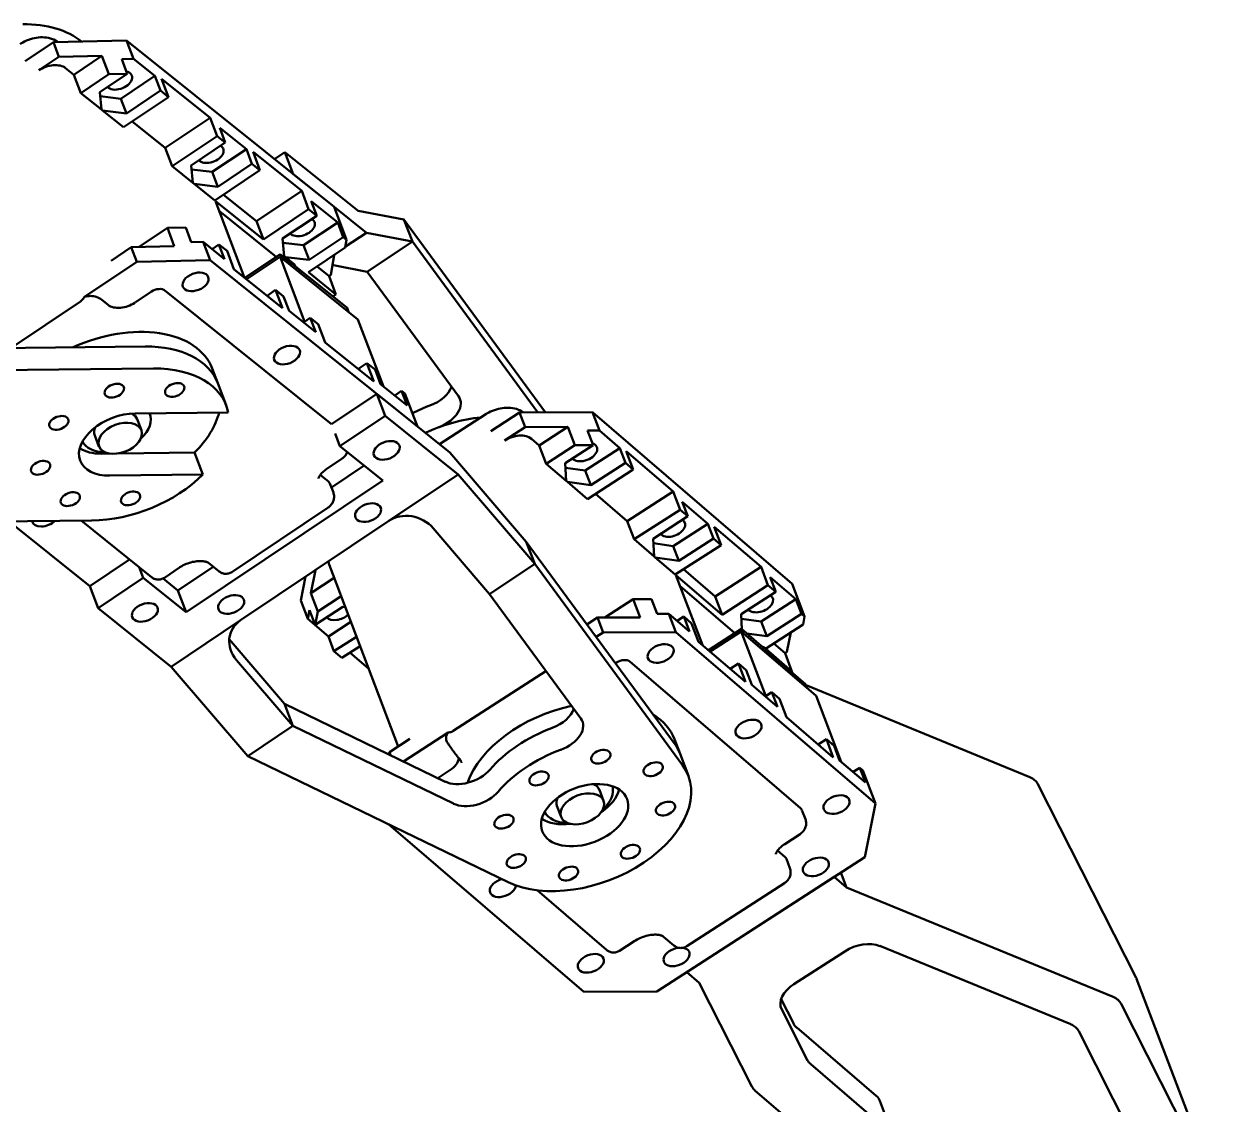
# Model space of a CAD drawing. Header units: millimetres. Extents: x 36 to 476, y 82 to 626.
# Drawn here: x 357 to 475.7, y 397.8 to 505.1 of the extents above; entities that cross this region are included whole.
import ezdxf

# ---------------------------------------------------------------- set-up
doc = ezdxf.new("R2010")
doc.units = ezdxf.units.MM
doc.header["$LTSCALE"] = 1.2
doc.layers.add('Visible (ISO)', color=7, linetype='Continuous', lineweight=50)

msp = doc.modelspace()

# ---------------------------------------------------------------- linework, layer by layer
at = {"layer": 'Visible (ISO)'}
for p, q in [((359.92, 503.28), (357.12, 501.41)), ((359.92, 503.28), (367.19, 503.45)), ((360.47, 501.83), (359.92, 503.28)), ((367.88, 501.63), (367.19, 503.45)), ((367.19, 503.45), (387.78, 486.93)), ((358.47, 500.49), (360.47, 501.83)), ((360.47, 501.83), (364.74, 501.93)), ((364.74, 501.93), (361.95, 500.05)), ((364.74, 501.93), (365.43, 500.11)), ((367.88, 501.63), (366.7, 501.61)), ((367.25, 500.15), (366.7, 501.61)), ((367.88, 501.63), (370, 499.93)), ((361.95, 500.05), (361.13, 500.7)), ((361.95, 500.05), (362.64, 498.23)), ((362.64, 498.23), (365.43, 500.11)), ((364.53, 498.33), (367.25, 500.15)), ((365.43, 500.11), (367.25, 500.15)), ((366.62, 497.66), (370, 499.93)), ((370, 499.93), (370.55, 498.48)), ((371.35, 497.83), (370.66, 499.65)), ((370.66, 499.65), (375.49, 495.78)), ((364.7, 496.58), (362.64, 498.23)), ((364.53, 498.33), (364.7, 496.58)), ((364.57, 497.91), (366.62, 497.66)), ((367.17, 496.21), (366.62, 497.66)), ((371.35, 497.83), (366.88, 494.83)), ((370.55, 498.48), (367.17, 496.21)), ((370.55, 498.48), (371.35, 497.83)), ((364.81, 496.49), (364.7, 496.58)), ((364.81, 496.49), (367.17, 496.21)), ((366.88, 494.83), (364.81, 496.49)), ((371.01, 492.78), (367.74, 495.41)), ((375.49, 495.78), (371.01, 492.78)), ((375.49, 495.78), (376.18, 493.96)), ((371.7, 490.96), (376.18, 493.96)), ((376.18, 493.96), (376.98, 493.32)), ((376.98, 493.32), (376.43, 494.77)), ((376.43, 494.77), (379.07, 492.66)), ((371.7, 490.96), (371.01, 492.78)), ((373.6, 491.05), (376.98, 493.32)), ((375.69, 490.39), (379.07, 492.66)), ((379.07, 492.66), (379.62, 491.2)), ((380.42, 490.56), (379.73, 492.38)), ((379.73, 492.38), (384.56, 488.51)), ((382.9, 492.37), (381.87, 491.68)), ((383.72, 490.19), (382.9, 492.37)), ((390.15, 486.55), (382.9, 492.37)), ((373.77, 489.3), (371.7, 490.96)), ((373.6, 491.05), (373.77, 489.3)), ((373.64, 490.63), (375.69, 490.39)), ((376.24, 488.93), (375.69, 490.39)), ((380.42, 490.56), (375.94, 487.56)), ((379.62, 491.2), (376.24, 488.93)), ((379.62, 491.2), (380.42, 490.56)), ((373.88, 489.21), (373.77, 489.3)), ((373.88, 489.21), (376.24, 488.93)), ((375.94, 487.56), (373.88, 489.21)), ((383.72, 490.19), (383.72, 490.19)), ((386.12, 488.26), (383.72, 490.19)), ((380.08, 485.5), (376.8, 488.13)), ((384.56, 488.51), (380.08, 485.5)), ((384.56, 488.51), (385.25, 486.69)), ((378.9, 479.89), (376.01, 487.5)), ((376.01, 487.5), (380.77, 483.68)), ((380.77, 483.68), (385.25, 486.69)), ((385.25, 486.69), (386.05, 486.05)), ((386.05, 486.05), (385.49, 487.5)), ((385.49, 487.5), (388.13, 485.38)), ((387.78, 486.93), (389.02, 483.66)), ((390.98, 484.36), (387.78, 486.93)), ((382.04, 481.95), (376.39, 486.49)), ((380.77, 483.68), (380.08, 485.5)), ((382.66, 483.78), (386.05, 486.05)), ((394.71, 485.67), (390.15, 486.55)), ((408.76, 466.52), (394.71, 485.67)), ((395.54, 483.49), (394.71, 485.67)), ((368.43, 482.96), (371.23, 484.83)), ((371.23, 484.83), (373.05, 484.87)), ((371.92, 483.01), (371.23, 484.83)), ((373.05, 484.87), (373.6, 483.42)), ((384.75, 483.11), (388.13, 485.38)), ((388.13, 485.38), (388.69, 483.93)), ((388.91, 482.98), (390.98, 484.36)), ((390.98, 484.36), (395.54, 483.49)), ((374.78, 483.45), (373.6, 483.42)), ((374.78, 483.45), (376.9, 481.74)), ((374.78, 483.45), (375.47, 481.63)), ((376.35, 483.2), (375.66, 482.74)), ((376.35, 483.2), (377.15, 482.56)), ((376.9, 481.74), (376.35, 483.2)), ((382.66, 483.78), (382.83, 482.03)), ((382.7, 483.36), (384.75, 483.11)), ((385.3, 481.66), (384.75, 483.11)), ((388.69, 483.93), (385.3, 481.66)), ((388.69, 483.93), (389.02, 483.66)), ((389.02, 483.66), (388.89, 482.89)), ((395.54, 483.49), (391.06, 480.48)), ((395.54, 483.49), (407.99, 466.51)), ((367.64, 482.91), (365.64, 481.57)), ((367.64, 482.91), (371.92, 483.01)), ((368.19, 481.46), (367.64, 482.91)), ((368.44, 482.93), (368.43, 482.96)), ((377.15, 482.56), (377.84, 480.74)), ((382.44, 482.23), (378.93, 479.87)), ((382.41, 481.97), (379.08, 479.74)), ((390.14, 475.76), (382.41, 481.97)), ((384.84, 475.54), (382.41, 481.97)), ((389.07, 476.91), (382.44, 482.23)), ((382.44, 482.23), (382.6, 481.81)), ((382.76, 481.97), (382.83, 482.03)), ((382.94, 481.94), (382.83, 482.03)), ((382.83, 482.03), (382.9, 481.86)), ((383.69, 481.34), (382.94, 481.94)), ((385.3, 481.66), (382.94, 481.94)), ((388.89, 482.89), (385.23, 480.43)), ((387.78, 482.14), (387.45, 480.18)), ((363.02, 477.99), (368.19, 481.46)), ((368.19, 481.46), (375.47, 481.63)), ((375.47, 481.63), (394.4, 466.44)), ((377.84, 480.74), (382.66, 476.87)), ((387.27, 480.05), (386.09, 481)), ((391.06, 480.48), (387.7, 481.13)), ((385.23, 480.43), (387.96, 478.24)), ((387.45, 480.18), (387.27, 480.05)), ((387.27, 480.05), (387.96, 478.24)), ((391.06, 480.48), (400.11, 468.14)), ((369.66, 478.52), (368.02, 477.42)), ((387.52, 465.36), (370.99, 478.62)), ((381.12, 478.11), (381.97, 478.68)), ((381.97, 478.68), (382.77, 478.04)), ((382.66, 476.87), (381.97, 478.68)), ((355.71, 472.91), (362.61, 477.53)), ((365.35, 477.2), (364.72, 477.7)), ((370.61, 477.85), (370.61, 477.85)), ((382.77, 478.04), (383.33, 476.59)), ((387.96, 478.24), (387.66, 478.04)), ((383.33, 476.59), (385.97, 474.47)), ((389.07, 476.91), (389.22, 476.5)), ((385.41, 475.92), (384.73, 475.46)), ((385.41, 475.92), (386.21, 475.28)), ((385.97, 474.47), (385.41, 475.92)), ((386.21, 475.28), (386.9, 473.46)), ((392.67, 469.09), (390.14, 475.76)), ((369.02, 473.06), (349.24, 472.83)), ((386.9, 473.46), (391.73, 469.59)), ((390.24, 470.87), (391.04, 471.41)), ((391.73, 469.59), (391.04, 471.41)), ((391.04, 471.41), (391.84, 470.77)), ((347.31, 470.62), (369.84, 470.88)), ((375.69, 470.87), (376.24, 469.41)), ((390.29, 470.75), (390.24, 470.87)), ((391.84, 470.77), (392.39, 469.31)), ((377.07, 467.23), (376.24, 469.41)), ((392.39, 469.31), (395.03, 467.19)), ((387.52, 465.36), (392, 468.36)), ((392, 468.36), (392.83, 466.18)), ((392, 468.36), (399.25, 462.54)), ((394.48, 468.65), (393.79, 468.19)), ((394.48, 468.65), (394.81, 468.38)), ((395.03, 467.19), (394.48, 468.65)), ((396.05, 465.11), (394.81, 468.38)), ((377.27, 466.52), (368.03, 466.42)), ((406.18, 466.51), (403.34, 464.67)), ((406.18, 466.51), (413.41, 466.54)), ((406.74, 465.05), (406.18, 466.51)), ((414.1, 464.72), (413.41, 466.54)), ((413.41, 466.54), (433.22, 449.51)), ((368.24, 465.84), (368.65, 464.75)), ((369.45, 466.43), (369.5, 466.32)), ((388.35, 463.18), (392.83, 466.18)), ((392.83, 466.18), (400.08, 460.36)), ((398.23, 463.36), (402.83, 466.34)), ((364.03, 464.24), (364.44, 463.15)), ((387.88, 464.42), (388.35, 463.18)), ((404.7, 463.74), (406.74, 465.05)), ((406.74, 465.05), (410.98, 465.07)), ((410.98, 465.07), (408.14, 463.23)), ((410.98, 465.07), (411.67, 463.25)), ((414.1, 464.72), (412.92, 464.72)), ((413.48, 463.26), (412.92, 464.72)), ((414.1, 464.72), (416.14, 462.97)), ((392.62, 459.75), (388.35, 463.18)), ((408.14, 463.23), (407.36, 463.91)), ((408.14, 463.23), (408.83, 461.41)), ((408.83, 461.41), (411.67, 463.25)), ((410.71, 461.47), (413.48, 463.26)), ((411.67, 463.25), (413.48, 463.26)), ((412.7, 460.74), (416.14, 462.97)), ((416.14, 462.97), (416.69, 461.51)), ((365.5, 462.43), (364.7, 462.42)), ((373.93, 462.53), (366.37, 462.44)), ((374.76, 460.35), (373.93, 462.53)), ((387.06, 460.92), (388.56, 461.93)), ((406.85, 453.66), (399.25, 462.54)), ((417.46, 460.85), (416.77, 462.67)), ((416.77, 462.67), (421.41, 458.68)), ((387.51, 459.06), (390.76, 461.24)), ((410.82, 459.71), (408.83, 461.41)), ((410.71, 461.47), (410.82, 459.71)), ((410.74, 461.02), (412.7, 460.74)), ((413.25, 459.29), (412.7, 460.74)), ((417.46, 460.85), (412.91, 457.91)), ((416.69, 461.51), (413.25, 459.29)), ((416.69, 461.51), (417.46, 460.85)), ((365.53, 460.24), (374.76, 460.35)), ((373.1, 446.67), (392.62, 459.75)), ((387.22, 459.65), (386.4, 460.31)), ((387.35, 459.47), (387.7, 458.56)), ((400.08, 460.36), (393.2, 455.75)), ((400.08, 460.36), (407.68, 451.48)), ((410.92, 459.62), (410.82, 459.71)), ((410.92, 459.62), (413.25, 459.29)), ((412.91, 457.91), (410.92, 459.62)), ((416.86, 455.73), (413.72, 458.43)), ((421.41, 458.68), (416.86, 455.73)), ((421.41, 458.68), (422.1, 456.86)), ((377.63, 450.67), (387.19, 457.08)), ((422.87, 456.2), (422.32, 457.65)), ((422.32, 457.65), (424.86, 455.47)), ((417.55, 453.92), (422.1, 456.86)), ((419.44, 453.97), (422.87, 456.2)), ((422.1, 456.86), (422.87, 456.2)), ((363.72, 455.78), (343.24, 455.55)), ((363.53, 449.27), (355.53, 455.69)), ((362.67, 455.77), (369.66, 450.16)), ((393.2, 455.75), (378.49, 445.88)), ((403.2, 448.48), (397.6, 455.02)), ((417.55, 453.92), (416.86, 455.73)), ((421.43, 453.25), (424.86, 455.47)), ((424.86, 455.47), (425.41, 454.01)), ((426.18, 453.35), (425.5, 455.17)), ((425.5, 455.17), (430.14, 451.18)), ((406.85, 453.66), (407.68, 451.48)), ((421.53, 433.66), (406.85, 453.66)), ((419.54, 452.21), (417.55, 453.92)), ((419.44, 453.97), (419.54, 452.21)), ((419.46, 453.52), (421.43, 453.25)), ((425.41, 454.01), (421.98, 451.79)), ((425.41, 454.01), (426.18, 453.35)), ((421.98, 451.79), (421.43, 453.25)), ((426.18, 453.35), (421.63, 450.41)), ((363.53, 449.27), (367.47, 451.91)), ((368.84, 450.09), (368.44, 451.14)), ((370.93, 450.1), (372.43, 451.11)), ((372.28, 448.85), (375.78, 451.2)), ((375.32, 451.57), (376.36, 450.73)), ((387.28, 451.42), (394.14, 433.35)), ((407.68, 451.48), (403.2, 448.48)), ((407.68, 451.48), (422.35, 431.48)), ((419.65, 452.12), (419.54, 452.21)), ((419.65, 452.12), (421.98, 451.79)), ((421.63, 450.41), (419.65, 452.12)), ((430.14, 451.18), (425.59, 448.24)), ((430.14, 451.18), (430.83, 449.36)), ((364.36, 447.09), (368.84, 450.09)), ((368.84, 450.09), (373.1, 446.67)), ((370.8, 450.03), (372.28, 448.85)), ((384.48, 447.83), (384.95, 450.21)), ((385.47, 448.57), (385.93, 450.87)), ((387.79, 450.08), (385.47, 448.57)), ((424.32, 443.43), (421.7, 450.35)), ((421.7, 450.35), (426.28, 446.42)), ((425.59, 448.24), (422.45, 450.94)), ((431.6, 448.7), (431.05, 450.15)), ((431.05, 450.15), (433.59, 447.97)), ((363.53, 449.27), (364.36, 447.09)), ((372.28, 448.85), (373.1, 446.67)), ((427.53, 444.6), (422.11, 449.26)), ((426.28, 446.42), (430.83, 449.36)), ((428.16, 446.48), (431.6, 448.7)), ((430.83, 449.36), (431.6, 448.7)), ((433.22, 449.51), (434.46, 446.24)), ((384.48, 447.83), (385.17, 446.01)), ((386.16, 446.75), (385.47, 448.57)), ((386.16, 446.75), (388.48, 448.26)), ((403.2, 448.48), (412.26, 436.14)), ((414.63, 446.14), (417.46, 447.97)), ((417.46, 447.97), (419.27, 447.98)), ((418.15, 446.16), (417.46, 447.97)), ((419.27, 447.98), (419.82, 446.53)), ((426.28, 446.42), (425.59, 448.24)), ((430.15, 445.75), (433.59, 447.97)), ((433.59, 447.97), (434.14, 446.51)), ((371.61, 441.27), (364.36, 447.09)), ((385.34, 446.88), (385.17, 446.01)), ((385.34, 446.88), (385.89, 445.42)), ((388.65, 447.21), (385.89, 445.42)), ((385.89, 445.42), (386.16, 446.75)), ((388.89, 447.18), (388.65, 447.21)), ((421, 446.53), (419.82, 446.53)), ((421, 446.53), (423.04, 444.78)), ((421, 446.53), (421.68, 444.71)), ((428.16, 446.48), (428.25, 444.97)), ((434.14, 446.51), (430.7, 444.29)), ((434.14, 446.51), (434.46, 446.24)), ((378.49, 445.88), (371.61, 441.27)), ((387.21, 444.26), (385.17, 446.01)), ((387.21, 444.26), (389.45, 445.71)), ((413.91, 446.14), (412.87, 445.46)), ((413.91, 446.14), (418.15, 446.16)), ((414.46, 444.68), (413.91, 446.14)), ((422.48, 446.24), (421.83, 445.81)), ((422.48, 446.24), (423.25, 445.57)), ((423.04, 444.78), (422.48, 446.24)), ((423.25, 445.57), (423.94, 443.75)), ((428.19, 446.02), (430.15, 445.75)), ((430.7, 444.29), (430.15, 445.75)), ((434.31, 445.46), (430.58, 443.05)), ((434.46, 446.24), (434.31, 445.46)), ((382.86, 437.57), (377.37, 443.99)), ((387.76, 442.8), (387.21, 444.26)), ((390, 444.25), (387.76, 442.8)), ((413.77, 444.23), (414.46, 444.68)), ((414.46, 444.68), (421.68, 444.71)), ((421.68, 444.71), (441.5, 427.69)), ((428.19, 445.03), (424.92, 442.91)), ((428.17, 444.78), (425.08, 442.78)), ((435.61, 438.38), (428.17, 444.78)), ((430.61, 438.35), (428.17, 444.78)), ((434.56, 439.55), (428.19, 445.03)), ((428.19, 445.03), (428.33, 444.64)), ((430.7, 444.29), (428.72, 444.57)), ((433.1, 444.68), (432.71, 442.73)), ((388.53, 442.14), (387.76, 442.8)), ((390.35, 443.32), (388.53, 442.14)), ((423.94, 443.75), (428.59, 439.76)), ((430.34, 443.26), (430.28, 443.23)), ((430.38, 443.14), (430.34, 443.26)), ((433.21, 440.79), (430.34, 443.26)), ((430.58, 443.05), (433.21, 440.79)), ((432.52, 442.61), (431.4, 443.58)), ((432.71, 442.73), (432.52, 442.61)), ((378.09, 441.93), (383.69, 435.39)), ((391.21, 441.06), (389.34, 442.67)), ((415.81, 441.69), (415.69, 441.61)), ((434.07, 427.22), (417.13, 441.77)), ((427.08, 441.06), (427.9, 441.58)), ((427.9, 441.58), (428.67, 440.92)), ((428.59, 439.76), (427.9, 441.58)), ((432.52, 442.61), (433.21, 440.79)), ((379.21, 432.39), (371.61, 441.27)), ((399.6, 434.89), (408.79, 440.83)), ((428.67, 440.92), (429.22, 439.46)), ((433.21, 440.79), (433.21, 440.79)), ((433.26, 440.67), (433.21, 440.79)), ((429.22, 439.46), (431.76, 437.28)), ((434.56, 439.55), (434.71, 439.17)), ((456.8, 430.3), (434.61, 439.42)), ((431.21, 438.74), (430.56, 438.32)), ((431.21, 438.74), (431.98, 438.07)), ((431.76, 437.28), (431.21, 438.74)), ((431.98, 438.07), (432.67, 436.26)), ((438.1, 431.83), (435.61, 438.38)), ((382.86, 437.57), (398.81, 429.85)), ((382.86, 437.57), (383.69, 435.39)), ((432.67, 436.26), (437.31, 432.26)), ((383.69, 435.39), (379.21, 432.39)), ((399.64, 427.67), (383.69, 435.39)), ((394.65, 431.87), (399.08, 434.73)), ((395.3, 434.1), (393.27, 432.79)), ((421.55, 434.07), (422.1, 432.61)), ((435.81, 433.56), (436.62, 434.08)), ((435.81, 433.55), (435.81, 433.56)), ((437.31, 432.26), (436.62, 434.08)), ((436.62, 434.08), (437.39, 433.42)), ((437.39, 433.42), (437.94, 431.97)), ((405.05, 419.88), (379.21, 432.39)), ((393.22, 432.56), (393.27, 432.79)), ((393.27, 432.79), (393.38, 432.48)), ((422.1, 432.61), (422.93, 430.43)), ((399.27, 430.99), (398.06, 430.21)), ((437.94, 431.97), (440.49, 429.78)), ((439.93, 431.24), (439.28, 430.82)), ((439.93, 431.24), (440.25, 430.96)), ((440.49, 429.78), (439.93, 431.24)), ((441.5, 427.69), (440.25, 430.96)), ((414.1, 429.04), (414.51, 427.95)), ((467.36, 410.39), (457.6, 429.62)), ((409.89, 427.44), (410.3, 426.35)), ((441.5, 427.69), (440.43, 422.36)), ((434.54, 426.13), (434.19, 427.04)), ((412.56, 408.98), (393.22, 425.6)), ((432.49, 423.66), (434.02, 424.65)), ((432.53, 422.36), (431.78, 423.01)), ((440.43, 422.36), (419.79, 409.01)), ((432.66, 422.18), (433, 421.28)), ((437.4, 420.4), (422.77, 410.94)), ((437.4, 420.4), (438.63, 419.34)), ((438.63, 419.34), (438.07, 420.83)), ((407.92, 419.07), (414.81, 413.15)), ((422.77, 413.51), (432.48, 419.79)), ((438.63, 419.34), (465.08, 408.48)), ((420.47, 414.46), (421.48, 413.6)), ((416.1, 413.06), (417.62, 414.05)), ((460.87, 405.76), (441.93, 413.54)), ((438.44, 413), (433.41, 409.74)), ((424, 409.88), (422.77, 410.94)), ((429.23, 399.6), (424, 409.88)), ((475.69, 388.45), (467.41, 410.27)), ((419.79, 409.01), (412.56, 408.98)), ((433.38, 405.82), (432.14, 408.26)), ((432.19, 407.24), (434.76, 402.18)), ((465.87, 407.79), (475.64, 388.56)), ((441.56, 398.67), (433.7, 405.43)), ((472.09, 384.55), (461.67, 405.07)), ((435.08, 401.79), (442.94, 395.03)), ((438.06, 391.88), (429.54, 399.2)), ((443.31, 394.52), (441.93, 398.15))]:
    msp.add_line(p, q, dxfattribs=at)
for centre, major_axis, ratio, start_param, end_param in [((353.81, 497.52), (10.29, 3.9), 0.628217, 0.338961, 1.042904), ((359.53, 499.63), (1.87, 0.71), 0.628217, 0.354223, 1.92502), ((366.44, 499.49), (1.26, 0.48), 0.628217, 3.383126, 7.030352), ((375.51, 492.21), (1.26, 0.48), 0.628217, 3.383126, 6.750099), ((384.57, 484.94), (1.26, 0.48), 0.628217, 3.383126, 6.750099), ((382.09, 480.27), (1.87, 0.71), 0.628217, 0.042823, 0.354223), ((385.3, 479.52), (-2.65, -1.46), 0.271174, 3.457584, 3.525809), ((370.19, 478.09), (0.935, 0.355), 0.628217, 0.354223, 1.92502), ((366.95, 478.27), (-1.87, -0.71), 0.628217, 0.354223, 1.92502), ((365.4, 466.97), (10.29, 3.9), 0.628217, 0, 1.677225), ((365.95, 465.51), (10.29, 3.9), 0.628217, 0, 1.042904), ((365.95, 465.51), (10.29, 3.9), 0.628217, 0, 1.042904), ((366.78, 463.33), (10.29, 3.9), 0.628217, 6.176751, 7.32609), ((396.64, 468.97), (-2.81, -1.06), 0.628217, 1.564209, 2.650022), ((397.46, 466.79), (2.81, 1.06), 0.628217, 4.751287, 6.455569), ((365.95, 465.51), (-10.29, -3.9), 0.628217, 2.192243, 2.731274), ((399.67, 460.72), (10.29, 3.9), 0.628217, 1.564209, 1.737195), ((366.78, 463.33), (-4.21, -1.6), 0.628217, 4.184497, 7.32609), ((366.13, 465.04), (2.1, 0.8), 0.628217, 0, 0.538507), ((366.13, 465.04), (3.37, 1.28), 0.628217, 5.270122, 6.339573), ((400.5, 458.54), (-10.29, -3.9), 0.628217, 4.304869, 4.833152), ((366.13, 465.04), (-2.1, -0.8), 0.628217, 5.744679, 6.283185), ((405.73, 462.85), (1.87, 0.71), 0.628217, 0.329402, 1.900198), ((365.95, 465.51), (-4.21, -1.6), 0.628217, 0.425557, 1.042904), ((366.13, 465.04), (-3.37, -1.28), 0.628217, 0.056372, 1.013063), ((401.06, 457.08), (10.29, 3.9), 0.628217, 1.59442, 1.61038), ((412.59, 462.59), (1.26, 0.48), 0.628217, 3.373654, 6.94539), ((366.78, 463.33), (-10.29, -3.9), 0.628217, 1.042904, 2.192243), ((386.42, 459.12), (0.935, 0.355), 0.628217, 0, 0.354223), ((386.76, 458.21), (-0.935, -0.355), 0.628229, 3.139889, 3.1416), ((395.2, 453.41), (-2.95, 1.18), 0.875516, 4.173297, 5.744094), ((421.32, 455.09), (1.26, 0.48), 0.628217, 3.373654, 6.709928), ((359.1, 456.12), (-1.26, -0.48), 0.628217, 6.190212, 8.461967), ((389.15, 452.13), (-1.87, -0.71), 0.628217, 6.030505, 6.283185), ((430.04, 447.59), (1.26, 0.48), 0.628217, 3.373654, 6.709928), ((388.21, 446.82), (-1.26, -0.48), 0.628217, 0.232061, 2.171282), ((380.49, 443.54), (-2.95, 1.18), 0.875516, 5.744094, 7.31489), ((416.32, 441.25), (0.935, 0.355), 0.628217, 0.329402, 1.900198), ((411.26, 430.17), (-10.29, -3.9), 0.628217, 4.470582, 5.796591), ((408.78, 436.97), (-2.81, -1.06), 0.628217, 1.564401, 2.649834), ((409.61, 434.79), (2.81, 1.06), 0.628217, 4.705994, 6.45576), ((411.26, 430.17), (10.29, 3.9), 0.628217, 0, 0.451572), ((411.82, 428.71), (10.29, 3.9), 0.628217, 1.564401, 2.28583), ((411.82, 428.71), (10.29, 3.9), 0.628217, 1.564401, 2.28583), ((411.82, 428.71), (10.29, 3.9), 0.628217, 0, 0.172575), ((411.82, 428.71), (10.29, 3.9), 0.628217, 0, 0.172575), ((398.24, 431.88), (1.87, 0.71), 0.628217, 5.041791, 5.956764), ((412.64, 426.53), (-10.29, -3.9), 0.628217, 4.705994, 5.427423), ((400.88, 431.67), (-2.81, -1.06), 0.628217, 0.536064, 2.28583), ((412.64, 426.53), (10.29, 3.9), 0.628217, 3.677656, 6.45576), ((454.84, 428.44), (2.81, 1.06), 0.628217, 0.067603, 0.591201), ((401.71, 429.48), (2.81, 1.06), 0.628217, 3.677656, 5.427423), ((411.99, 428.24), (2.1, 0.8), 0.628217, 0, 0.538507), ((411.82, 428.71), (4.21, 1.6), 0.628217, 5.089845, 5.857628), ((411.99, 428.24), (3.37, 1.28), 0.628217, 5.270122, 6.226813), ((411.99, 428.24), (-2.1, -0.8), 0.628217, 5.744679, 6.283185), ((411.82, 428.71), (4.21, 1.6), 0.628217, 3.56715, 4.334933), ((411.99, 428.24), (-3.37, -1.28), 0.628217, 0.056372, 1.013063), ((433.26, 426.69), (0.935, 0.355), 0.628217, 0, 0.329402), ((433.6, 425.78), (-0.935, -0.355), 0.628229, 3.139879, 3.14159), ((431.72, 421.83), (0.935, 0.355), 0.628217, 0, 0.329402), ((404.52, 419.32), (-1.26, -0.48), 0.628217, 4.549167, 9.143036), ((432.06, 420.92), (-0.935, -0.355), 0.628229, 3.139879, 3.14159), ((421.76, 412.45), (-1.26, -0.48), 0.628217, 4.351643, 10.239496), ((439.98, 411.67), (-2.81, -1.06), 0.628217, 3.732794, 5.041791), ((434.95, 408.42), (-2.81, -1.06), 0.628217, 5.041791, 6.350788), ((464.61, 409.21), (2.81, 1.06), 0.628217, 0, 0.067603), ((463.12, 406.61), (2.81, 1.06), 0.628217, 0.067603, 0.591201), ((436.13, 407), (-2.81, -1.06), 0.628217, 0.067603, 0.329402), ((458.91, 403.89), (2.81, 1.06), 0.628217, 0.067603, 0.591201), ((437.51, 403.37), (-2.81, -1.06), 0.628217, 0.067603, 0.329402), ((431.98, 400.78), (-2.81, -1.06), 0.628217, 0.067603, 0.329402), ((439.12, 397.09), (2.81, 1.06), 0.628217, 0, 0.330294)]:
    msp.add_ellipse(centre, major_axis=major_axis, ratio=ratio, start_param=start_param, end_param=end_param, dxfattribs=at)
for centre, major_axis in [((374.03, 479.48), (1.26, 0.48)), ((383.1, 472.21), (1.26, 0.48)), ((365.97, 468.68), (-0.935, -0.355)), ((371.96, 468.75), (-0.935, -0.355)), ((360.46, 465.48), (-0.935, -0.355)), ((366.55, 463.95), (2.1, 0.8)), ((392.99, 462.75), (-1.26, -0.48)), ((358.65, 461.02), (-0.935, -0.355)), ((361.6, 457.91), (-0.935, -0.355)), ((367.58, 457.98), (-0.935, -0.355)), ((391.15, 456.57), (-1.26, -0.48)), ((369, 446.66), (-1.26, -0.48)), ((377.56, 447.45), (-1.26, -0.48)), ((420.18, 442.58), (1.26, 0.48)), ((428.9, 435.08), (1.26, 0.48)), ((414.24, 432.33), (-0.935, -0.355)), ((408.11, 430.17), (-0.935, -0.355)), ((419.44, 431.09), (-0.935, -0.355)), ((412.64, 426.53), (-4.21, -1.6)), ((412.41, 427.15), (2.1, 0.8)), ((437.63, 427.58), (1.26, 0.48)), ((420.66, 427.18), (-0.935, -0.355)), ((404.63, 425.88), (-0.935, -0.355)), ((405.85, 421.97), (-0.935, -0.355)), ((417.18, 422.89), (-0.935, -0.355)), ((411.04, 420.73), (-0.935, -0.355)), ((435.58, 421.39), (1.26, 0.48)), ((413.25, 411.82), (1.26, 0.48))]:
    msp.add_ellipse(centre, major_axis=major_axis, ratio=0.628217, dxfattribs=at)
for points, knots in [([(360.4, 503.29), (360.22, 503.42), (360.03, 503.52), (359.58, 503.69), (359.32, 503.74), (358.78, 503.78), (358.51, 503.76), (357.97, 503.68), (357.7, 503.61), (357.19, 503.41), (356.94, 503.29), (356.67, 503.12), (356.64, 503.1), (356.61, 503.08)], [3.169679, 3.169679, 3.169679, 3.169679, 3.411574, 3.411574, 3.725733, 3.725733, 4.039892, 4.039892, 4.354052, 4.354052, 4.668211, 4.668211, 4.712389, 4.712389, 4.712389, 4.712389]), ([(363.02, 477.99), (362.98, 477.92), (362.93, 477.85), (362.81, 477.7), (362.71, 477.6), (362.61, 477.53)], [0.3454631, 0.3454631, 0.3454631, 0.3454631, 0.36719722, 0.36719722, 0.40408727, 0.40408727, 0.40408727, 0.40408727]), ([(364.72, 477.7), (364.58, 477.82), (364.38, 477.93), (364.02, 478.04), (363.81, 478.08), (363.43, 478.08), (363.21, 478.04), (363.02, 477.99)], [0.3088822, 0.3088822, 0.3088822, 0.3088822, 0.3886302, 0.3886302, 0.4514254, 0.4514254, 0.5109739, 0.5109739, 0.5109739, 0.5109739]), ([(406.57, 466.51), (406.42, 466.62), (406.25, 466.72), (405.82, 466.89), (405.56, 466.95), (405.02, 467), (404.75, 466.99), (404.21, 466.92), (403.94, 466.85), (403.42, 466.66), (403.17, 466.55), (402.9, 466.38), (402.86, 466.36), (402.83, 466.34)], [3.189831, 3.189831, 3.189831, 3.189831, 3.40647, 3.40647, 3.720629, 3.720629, 4.034788, 4.034788, 4.348948, 4.348948, 4.663107, 4.663107, 4.712389, 4.712389, 4.712389, 4.712389]), ([(389.08, 462.59), (389.05, 462.48), (388.99, 462.38), (388.85, 462.18), (388.76, 462.08), (388.63, 461.98), (388.6, 461.95), (388.56, 461.93)], [0.08465299, 0.08465299, 0.08465299, 0.08465299, 0.11880893, 0.11880893, 0.15934914, 0.15934914, 0.17145855, 0.17145855, 0.17145855, 0.17145855]), ([(387.06, 460.92), (386.91, 460.82), (386.77, 460.7), (386.53, 460.48), (386.44, 460.37), (386.32, 460.19), (386.28, 460.11), (386.23, 459.99), (386.23, 459.96), (386.23, 459.94), (386.23, 459.94), (386.23, 459.94)], [4.712389, 4.712389, 4.712389, 4.712389, 4.955704, 4.955704, 5.196667, 5.196667, 5.428235, 5.428235, 5.671549, 5.671549, 5.735841, 5.735841, 5.735841, 5.735841]), ([(387.7, 458.56), (387.74, 458.44), (387.77, 458.3), (387.78, 458.04), (387.76, 457.91), (387.69, 457.66), (387.63, 457.54), (387.48, 457.33), (387.39, 457.23), (387.26, 457.13), (387.22, 457.1), (387.19, 457.08)], [0, 0, 0, 0, 0.0407656, 0.0407656, 0.0799678, 0.0799678, 0.1188089, 0.1188089, 0.1593491, 0.1593491, 0.1714586, 0.1714586, 0.1714586, 0.1714586]), ([(375.32, 451.57), (375.29, 451.59), (375.23, 451.63), (375.03, 451.7), (374.92, 451.73), (374.64, 451.76), (374.48, 451.76), (374.12, 451.74), (373.93, 451.71), (373.52, 451.62), (373.31, 451.55), (372.9, 451.39), (372.71, 451.29), (372.5, 451.15), (372.46, 451.13), (372.43, 451.11)], [3.141593, 3.141593, 3.141593, 3.141593, 3.430396, 3.430396, 3.662274, 3.662274, 3.89852, 3.89852, 4.146152, 4.146152, 4.402513, 4.402513, 4.661258, 4.661258, 4.712389, 4.712389, 4.712389, 4.712389]), ([(370.93, 450.1), (370.83, 450.04), (370.72, 449.99), (370.49, 449.93), (370.37, 449.91), (370.14, 449.93), (370.03, 449.96), (369.83, 450.04), (369.74, 450.09), (369.66, 450.16)], [0, 0, 0, 0, 0.036539, 0.036539, 0.071812, 0.071812, 0.1065031, 0.1065031, 0.1376678, 0.1376678, 0.1376678, 0.1376678]), ([(377.63, 450.67), (377.54, 450.61), (377.42, 450.56), (377.2, 450.5), (377.08, 450.48), (376.85, 450.5), (376.73, 450.53), (376.53, 450.61), (376.44, 450.66), (376.36, 450.73)], [0, 0, 0, 0, 0.036539, 0.036539, 0.071812, 0.071812, 0.1065031, 0.1065031, 0.1376678, 0.1376678, 0.1376678, 0.1376678]), ([(399.08, 434.73), (398.99, 434.62), (398.93, 434.48), (398.87, 434.21), (398.88, 434.04), (398.95, 433.85), (398.98, 433.78), (399.03, 433.71)], [0.6243214, 0.6243214, 0.6243214, 0.6243214, 0.6754472, 0.6754472, 0.741468, 0.741468, 0.7760924, 0.7760924, 0.7760924, 0.7760924]), ([(399.6, 434.89), (399.5, 434.83), (399.38, 434.78), (399.21, 434.74), (399.14, 434.73), (399.08, 434.73)], [0.40408727, 0.40408727, 0.40408727, 0.40408727, 0.44097733, 0.44097733, 0.46271145, 0.46271145, 0.46271145, 0.46271145]), ([(400.15, 432.18), (400.07, 432.27), (399.99, 432.37), (399.84, 432.57), (399.77, 432.67), (399.61, 432.87), (399.54, 432.97), (399.39, 433.18), (399.32, 433.28), (399.17, 433.49), (399.1, 433.6), (399.03, 433.71)], [5.1542559, 5.1542559, 5.1542559, 5.1542559, 5.2310424, 5.2310424, 5.3078288, 5.3078288, 5.3846153, 5.3846153, 5.4614017, 5.4614017, 5.5381882, 5.5381882, 5.5381882, 5.5381882]), ([(400.44, 431.73), (400.42, 431.77), (400.4, 431.82), (400.33, 431.94), (400.29, 432), (400.21, 432.11), (400.18, 432.14), (400.15, 432.18)], [0, 0, 0, 0, 0.03565458, 0.03565458, 0.06863733, 0.06863733, 0.08564597, 0.08564597, 0.08564597, 0.08564597]), ([(434.54, 426.13), (434.59, 426.01), (434.61, 425.87), (434.62, 425.61), (434.6, 425.48), (434.53, 425.23), (434.47, 425.12), (434.32, 424.9), (434.23, 424.81), (434.09, 424.7), (434.06, 424.67), (434.02, 424.65)], [0, 0, 0, 0, 0.0408634, 0.0408634, 0.0800418, 0.0800418, 0.1187881, 0.1187881, 0.1590997, 0.1590997, 0.17304, 0.17304, 0.17304, 0.17304]), ([(432.49, 423.66), (432.33, 423.56), (432.18, 423.44), (431.94, 423.22), (431.85, 423.11), (431.71, 422.92), (431.67, 422.83), (431.62, 422.71), (431.61, 422.67), (431.61, 422.65), (431.61, 422.65), (431.61, 422.65)], [4.712389, 4.712389, 4.712389, 4.712389, 4.960668, 4.960668, 5.202619, 5.202619, 5.434532, 5.434532, 5.675633, 5.675633, 5.760662, 5.760662, 5.760662, 5.760662]), ([(433, 421.27), (433.05, 421.15), (433.07, 421.01), (433.08, 420.75), (433.06, 420.62), (432.99, 420.37), (432.93, 420.26), (432.79, 420.05), (432.69, 419.95), (432.55, 419.84), (432.52, 419.81), (432.48, 419.79)], [0, 0, 0, 0, 0.0408634, 0.0408634, 0.0800418, 0.0800418, 0.1187881, 0.1187881, 0.1590997, 0.1590997, 0.1730401, 0.1730401, 0.1730401, 0.1730401]), ([(420.47, 414.46), (420.45, 414.48), (420.39, 414.53), (420.19, 414.6), (420.08, 414.63), (419.8, 414.66), (419.65, 414.67), (419.29, 414.65), (419.1, 414.62), (418.69, 414.53), (418.48, 414.47), (418.07, 414.3), (417.88, 414.2), (417.67, 414.08), (417.65, 414.06), (417.62, 414.05)], [3.141593, 3.141593, 3.141593, 3.141593, 3.444369, 3.444369, 3.676566, 3.676566, 3.912347, 3.912347, 4.159476, 4.159476, 4.415561, 4.415561, 4.674357, 4.674357, 4.712389, 4.712389, 4.712389, 4.712389]), ([(416.1, 413.06), (416, 413), (415.88, 412.95), (415.65, 412.89), (415.53, 412.88), (415.3, 412.9), (415.19, 412.93), (414.98, 413.02), (414.89, 413.08), (414.81, 413.15)], [0, 0, 0, 0, 0.0370072, 0.0370072, 0.0726498, 0.0726498, 0.1076025, 0.1076025, 0.1406338, 0.1406338, 0.1406338, 0.1406338]), ([(422.77, 413.51), (422.67, 413.44), (422.56, 413.4), (422.32, 413.34), (422.2, 413.33), (421.97, 413.35), (421.86, 413.38), (421.65, 413.47), (421.56, 413.53), (421.48, 413.6)], [0, 0, 0, 0, 0.0370072, 0.0370072, 0.0726498, 0.0726498, 0.1076025, 0.1076025, 0.1406338, 0.1406338, 0.1406338, 0.1406338])]:
    msp.add_open_spline(points, degree=3, knots=knots, dxfattribs=at)
for points in [[(369.66, 450.16), (369.66, 450.16), (369.66, 450.16), (369.66, 450.16)], [(370.93, 450.1), (370.93, 450.1), (370.93, 450.1), (370.93, 450.1)], [(376.36, 450.73), (376.36, 450.73), (376.36, 450.73), (376.36, 450.73)], [(377.63, 450.67), (377.63, 450.67), (377.63, 450.67), (377.63, 450.67)], [(408.8, 440.84), (408.8, 440.84), (408.79, 440.83), (408.79, 440.83)], [(414.81, 413.15), (414.81, 413.15), (414.81, 413.15), (414.81, 413.15)], [(416.1, 413.06), (416.1, 413.06), (416.1, 413.06), (416.1, 413.06)], [(421.48, 413.6), (421.48, 413.6), (421.48, 413.6), (421.48, 413.6)], [(422.77, 413.51), (422.77, 413.51), (422.77, 413.51), (422.77, 413.51)]]:
    msp.add_open_spline(points, degree=3, dxfattribs=at)

doc.saveas('drawing.dxf')
